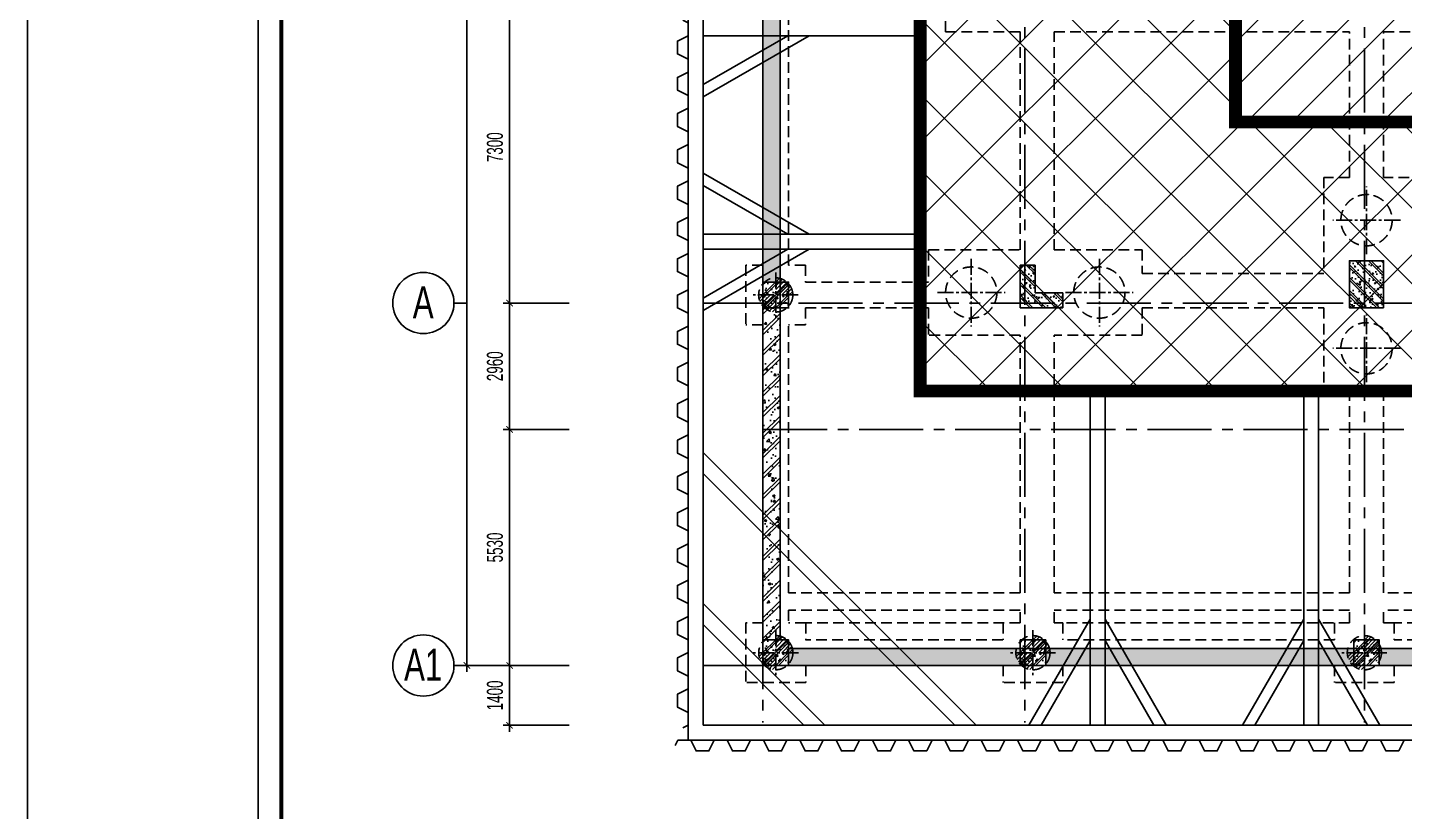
# Model space of a CAD drawing. Extents: x 71 to 3057337, y -14 to 345257.
# Drawn here: x 2905957 to 2938192, y 164077 to 182440 of the extents above; entities that cross this region are included whole.
import ezdxf

# ---------------------------------------------------------------- set-up
doc = ezdxf.new("R2010")
doc.units = 0
doc.header["$LTSCALE"] = 1000
doc.header["$MEASUREMENT"] = 0
doc.header["$PDMODE"] = 3
doc.linetypes.add('CENTER2', pattern=[1.125, 0.75, -0.125, 0.125, -0.125])
doc.linetypes.add('HIDDEN', pattern=[0.375, 0.25, -0.125])
doc.layers.get('0').update_dxf_attribs({"linetype": 'CONTINUOUS'})
doc.layers.get('Defpoints').update_dxf_attribs({"linetype": 'CONTINUOUS'})
for name, color, linetype in [('03BORDER', 3, 'CONTINUOUS'), ('12CHI', 1, 'CONTINUOUS'), ('CDC-KHUNGTEN', 7, 'CONTINUOUS'), ('CDC.01.AXIS', 160, 'CENTER2'), ('CDC.02.DIM', 1, 'CONTINUOUS'), ('CDC.04.HIDDEN', 8, 'HIDDEN'), ('CDC.05.STEEL', 4, 'CONTINUOUS'), ('CDC.06.TEXT', 2, 'CONTINUOUS'), ('CDC.09.COLUMN', 4, 'CONTINUOUS'), ('CDC.10.HATCH', 9, 'CONTINUOUS'), ('CDC.14.STEELNUM', 2, 'CONTINUOUS'), ('CDC.16.BIGTEXT', 6, 'CONTINUOUS')]:
    doc.layers.add(name, color=color, linetype=linetype)
doc.styles.add('ARIAL', font='arial.ttf', dxfattribs={"width": 0.6})
doc.dimstyles.new('D150', dxfattribs={"dimscale": 150, "dimtxt": 2.5, "dimasz": 1, "dimexe": 1, "dimexo": 0, "dimgap": 1, "dimtad": 1, "dimdec": 0, "dimdsep": 46, "dimtxsty": 'ARIAL', "dimblk": 'ARCHTICK', "dimcen": 1, "dimdle": 1, "dimclrd": 1, "dimclre": 1, "dimclrt": 2, "dimadec": 0, "dimazin": 0, "dimtfac": 0.00072, "dimtdec": 0, "dimtix": 1, "dimtmove": 2, "dimatfit": 3, "dimldrblk": 'ARCHTICK', "dimfxl": 1, "dimtolj": 1, "dimlwd": -1, "dimlwe": -1, "dimarcsym": 0})

# ---------------------------------------------------------------- blocks, each defined once
blk = doc.blocks.new('_ARCHTICK')
at = {"color": 0, "linetype": 'ByBlock', "const_width": 0.15}
blk.add_lwpolyline([(-0.5, -0.5), (0.5, 0.5)], dxfattribs=at)
blk = doc.blocks.new('*D51')
at = {"layer": 'CDC.02.DIM', "color": 1, "transparency": 16777216}
for p, q in [((2917242, 183436), (2917242, 175836)), ((2918635, 183286), (2917092, 183286)), ((2918635, 175986), (2917092, 175986))]:
    blk.add_line(p, q, dxfattribs=at)
at = {"layer": 'Defpoints', "color": 0, "transparency": 16777216}
for p in [(2918635, 183286), (2917242, 175986), (2918635, 175986)]:
    blk.add_point(p, dxfattribs=at)
at = {"layer": 'CDC.02.DIM', "color": 1, "transparency": 16777216, "xscale": 150, "yscale": 150, "zscale": 150}
for p, rotation in [((2917242, 183286), 90), ((2917242, 175986), 270)]:
    blk.add_blockref('_ARCHTICK', p, dxfattribs=dict(at, rotation=rotation))
at = {"layer": 'CDC.02.DIM', "color": 2, "transparency": 16777216, "insert": (2916900, 179636), "char_height": 375, "attachment_point": 5, "rotation": 90, "style": 'ARIAL'}
blk.add_mtext('\\A1;7300', dxfattribs=at)
blk = doc.blocks.new('*D52')
at = {"layer": 'CDC.02.DIM', "color": 1, "transparency": 16777216}
for p, q in [((2918635, 222787), (2916092, 222787)), ((2916242, 167346), (2916242, 222937)), ((2918635, 167496), (2916092, 167496))]:
    blk.add_line(p, q, dxfattribs=at)
at = {"layer": 'Defpoints', "color": 0, "transparency": 16777216}
for p in [(2916242, 222787), (2918635, 222787), (2918635, 167496)]:
    blk.add_point(p, dxfattribs=at)
at = {"layer": 'CDC.02.DIM', "color": 1, "transparency": 16777216, "xscale": 150, "yscale": 150, "zscale": 150}
for p, rotation in [((2916242, 222787), 90), ((2916242, 167496), 270)]:
    blk.add_blockref('_ARCHTICK', p, dxfattribs=dict(at, rotation=rotation))
at = {"layer": 'CDC.02.DIM', "color": 2, "transparency": 16777216, "insert": (2915900, 195141), "char_height": 375, "attachment_point": 5, "rotation": 90, "style": 'ARIAL'}
blk.add_mtext('\\A1;55290', dxfattribs=at)
blk = doc.blocks.new('*D86')
at = {"layer": 'CDC.02.DIM', "color": 1, "transparency": 16777216}
for p, q in [((2917242, 176136), (2917242, 172876)), ((2918635, 175986), (2917092, 175986)), ((2918635, 173026), (2917092, 173026))]:
    blk.add_line(p, q, dxfattribs=at)
at = {"layer": 'Defpoints', "color": 0, "transparency": 16777216}
for p in [(2918635, 175986), (2917242, 173026), (2918635, 173026)]:
    blk.add_point(p, dxfattribs=at)
at = {"layer": 'CDC.02.DIM', "color": 1, "transparency": 16777216, "xscale": 150, "yscale": 150, "zscale": 150}
for p, rotation in [((2917242, 175986), 90), ((2917242, 173026), 270)]:
    blk.add_blockref('_ARCHTICK', p, dxfattribs=dict(at, rotation=rotation))
at = {"layer": 'CDC.02.DIM', "color": 2, "transparency": 16777216, "insert": (2916900, 174506), "char_height": 375, "attachment_point": 5, "rotation": 90, "style": 'ARIAL'}
blk.add_mtext('\\A1;2960', dxfattribs=at)
blk = doc.blocks.new('*D87')
at = {"layer": 'CDC.02.DIM', "color": 1, "transparency": 16777216}
for p, q in [((2917242, 173176), (2917242, 167346)), ((2918635, 173026), (2917092, 173026)), ((2918635, 167496), (2917092, 167496))]:
    blk.add_line(p, q, dxfattribs=at)
at = {"layer": 'Defpoints', "color": 0, "transparency": 16777216}
for p in [(2918635, 173026), (2917242, 167496), (2918635, 167496)]:
    blk.add_point(p, dxfattribs=at)
at = {"layer": 'CDC.02.DIM', "color": 1, "transparency": 16777216, "xscale": 150, "yscale": 150, "zscale": 150}
for p, rotation in [((2917242, 173026), 90), ((2917242, 167496), 270)]:
    blk.add_blockref('_ARCHTICK', p, dxfattribs=dict(at, rotation=rotation))
at = {"layer": 'CDC.02.DIM', "color": 2, "transparency": 16777216, "insert": (2916900, 170261), "char_height": 375, "attachment_point": 5, "rotation": 90, "style": 'ARIAL'}
blk.add_mtext('\\A1;5530', dxfattribs=at)
blk = doc.blocks.new('7.95M')
at = {"layer": 'CDC.10.HATCH'}
h = blk.add_hatch(dxfattribs=at)
h.set_pattern_fill('CHAU-01', color=256, scale=80, style=0, pattern_type=2)
h.set_pattern_definition([(50, (-322187.27, -95344.57), (573.80815, -50.20171), [60, -660]), (355, (-322187.3, -95344.6), (-111.00107, 601.7537), [48, -528]), (100.4514, (-322139.46, -95348.76), (462.8075, 551.55163), [50.99215, -560.91369]), (46.1842, (-322187.3, -95184.6), (853.79284, -132.4152), [90, -990]), (96.6356, (-322116.1, -95195.6), (747.73016, 779.2943), [76.48823, -841.3704]), (351.1842, (-322187.3, -95184.6), (747.72956, 779.2949), [72, -792]), (21, (-322107.27, -95224.57), (477.52564, -322.09511), [60, -660]), (326, (-322107.3, -95224.6), (194.65227, 580.12004), [48, -528]), (71.4514, (-322067.5, -95251.4), (672.1781, 258.0244), [50.99215, -560.91369]), (37.5, (-322187.27, -95344.57), (9.727884, 266.315083), [0, -521.6, 0, -536, 0, -530]), (7.5, (-322187.27, -95344.57), (210.45563, 315.52937), [0, -305.6, 0, -509.6, 0, -202]), (327.5, (-322365.67, -95344.57), (427.05795, -18.043897), [0, -200, 0, -624, 0, -828]), (317.5, (-322445.67, -95344.57), (466.548935, 80.083986), [0, -260, 0, -414.4, 0, -588]), (45, (-322187.27, -95344.57), (-240.416306, 240.416306), []), (45, (-322187.27, -95246.57), (-240.416306, 240.416306), [])])
h.paths.add_polyline_path([(1412762, -68421), (1412362, -68421), (1412362, -72738), (1412762, -72738)])
h.paths.add_polyline_path([(1412762, -73338), (1412362, -73338), (1412362, -79897), (1412762, -79897)])
h.paths.add_polyline_path([(1412762, -80497), (1412362, -80497), (1412362, -87148), (1412762, -87148)])
h.paths.add_polyline_path([(1412762, -87748), (1412362, -87748), (1412362, -95748), (1412762, -95748)])
h.paths.add_polyline_path([(1412762, -96348), (1412362, -96348), (1412362, -103213), (1412762, -103213)])
h.paths.add_polyline_path([(1412762, -103813), (1412362, -103813), (1412362, -110158), (1412762, -110158)])
h = blk.add_hatch(dxfattribs=at)
h.set_pattern_fill('CHAU-01', color=256, scale=50, style=0, pattern_type=2)
h.set_pattern_definition([(310, (-322187.27, -183495.4), (358.63009, 31.376067), [37.5, -412.5]), (5, (-322187.27, -183495.4), (-69.37567, -376.09607), [30, -330]), (259.5486, (-322157.4, -183492.77), (289.25469, -344.71977), [31.870095, -350.571056]), (313.8158, (-322187.27, -183595.4), (533.62052, 82.75951), [56.25, -618.75]), (263.3644, (-322142.8, -183588.5), (467.33135, -487.05894), [47.80514, -525.8565]), (8.8158, (-322187.3, -183595.4), (467.33097, -487.0593), [45, -495]), (339, (-322137.27, -183570.4), (298.453526, 201.309445), [37.5, -412.5]), (34, (-322137.27, -183570.4), (121.657666, -362.57502), [30, -330]), (288.5486, (-322112.4, -183553.6), (420.111314, -161.26525), [31.870095, -350.571056]), (322.5, (-322187.27, -183495.39), (6.079928, -166.446927), [0, -326, 0, -335, 0, -331.25]), (352.5, (-322187.27, -183495.39), (131.534769, -197.205856), [0, -191, 0, -318.5, 0, -126.25]), (32.5, (-322298.77, -183495.39), (266.911218, 11.277436), [0, -125, 0, -390, 0, -517.5]), (42.5, (-322348.77, -183495.39), (291.593085, -50.05249), [0, -162.5, 0, -259, 0, -367.5]), (315, (-322187.27, -183495.39), (-150.26019, -150.26019), []), (315, (-322187.27, -183556.64), (-150.26019, -150.26019), [])])
h.paths.add_polyline_path([(1418492, -110648), (1418382, -110648), (1418382, -109757), (1418492, -109757)])
h.paths.add_polyline_path([(1419382, -110648), (1418492, -110648), (1418492, -109757), (1418732, -109757), (1418732, -110407), (1419382, -110407)])
h.paths.add_polyline_path([(1419382, -110757), (1418492, -110757), (1418492, -110648), (1419382, -110648)])
h.paths.add_polyline_path([(1418492, -110757), (1418382, -110757), (1418382, -110648), (1418492, -110648)])
h = blk.add_hatch(dxfattribs=at)
h.set_pattern_fill('CHAU-01', color=256, scale=50, style=0, pattern_type=2)
h.set_pattern_definition([(310, (-322487.27, -183495.4), (358.63009, 31.376067), [37.5, -412.5]), (5, (-322487.27, -183495.4), (-69.37567, -376.09607), [30, -330]), (259.5486, (-322457.4, -183492.77), (289.25469, -344.71977), [31.870095, -350.571056]), (313.8158, (-322487.27, -183595.4), (533.62052, 82.75951), [56.25, -618.75]), (263.3644, (-322442.8, -183588.5), (467.33135, -487.05894), [47.80514, -525.8565]), (8.8158, (-322487.3, -183595.4), (467.33097, -487.0593), [45, -495]), (339, (-322437.27, -183570.4), (298.453526, 201.309445), [37.5, -412.5]), (34, (-322437.27, -183570.4), (121.657666, -362.57502), [30, -330]), (288.5486, (-322412.4, -183553.6), (420.111314, -161.26525), [31.870095, -350.571056]), (322.5, (-322487.27, -183495.39), (6.079928, -166.446927), [0, -326, 0, -335, 0, -331.25]), (352.5, (-322487.27, -183495.39), (131.534769, -197.205856), [0, -191, 0, -318.5, 0, -126.25]), (32.5, (-322598.77, -183495.39), (266.911218, 11.277436), [0, -125, 0, -390, 0, -517.5]), (42.5, (-322648.77, -183495.39), (291.593085, -50.05249), [0, -162.5, 0, -259, 0, -367.5]), (315, (-322487.27, -183495.39), (-150.26019, -150.26019), []), (315, (-322487.27, -183556.64), (-150.26019, -150.26019), [])])
h.paths.add_polyline_path([(1426442, -110757), (1426092, -110757), (1426092, -110648), (1426442, -110648)])
h.paths.add_polyline_path([(1426442, -110648), (1426092, -110648), (1426092, -109657), (1426442, -109657)])
h.paths.add_polyline_path([(1426892, -110648), (1426442, -110648), (1426442, -109657), (1426892, -109657)])
h.paths.add_polyline_path([(1426892, -110757), (1426442, -110757), (1426442, -110648), (1426892, -110648)])
h = blk.add_hatch(dxfattribs=at)
h.set_pattern_fill('ANSI31', color=256, scale=500, style=0)
h.set_pattern_definition([(45, (-364002.765, -29073.394), (-44.1941738, 44.1941738), [])])
h.paths.add_polyline_path([(1412661, -110058), (1412661, -110458), (1413061, -110458, 0.414214)])
h.paths.add_polyline_path([(1412661, -110458), (1412261, -110458, 0.414214), (1412661, -110858)])
h = blk.add_hatch(dxfattribs=at)
h.set_pattern_fill('CHAU-01', color=256, scale=50, angle=270, style=0, pattern_type=2)
h.set_pattern_definition([(220, (3161717.54, -417479.05), (31.376067, -358.63009), [37.5, -412.5]), (275, (3161717.54, -417479.05), (-376.09607, 69.37567), [30, -330]), (169.5486, (3161720.15, -417508.93), (-344.71977, -289.25469), [31.870095, -350.571056]), (223.8158, (3161617.54, -417479.05), (82.75951, -533.62052), [56.25, -618.75]), (173.3644, (3161624.44, -417523.5), (-487.05894, -467.33135), [47.80514, -525.8565]), (278.8158, (3161617.54, -417479.05), (-487.0593, -467.33097), [45, -495]), (249, (3161642.54, -417529.05), (201.309445, -298.453526), [37.5, -412.5]), (304, (3161642.54, -417529.05), (-362.57502, -121.657666), [30, -330]), (198.5486, (3161659.3, -417553.9), (-161.26525, -420.111314), [31.870095, -350.571056]), (232.5, (3161717.54, -417479.05), (-166.446927, -6.079928), [0, -326, 0, -335, 0, -331.25]), (262.5, (3161717.54, -417479.05), (-197.205856, -131.534769), [0, -191, 0, -318.5, 0, -126.25]), (302.5, (3161717.54, -417367.55), (11.277436, -266.911218), [0, -125, 0, -390, 0, -517.5]), (312.5, (3161717.54, -417317.55), (-50.05249, -291.593085), [0, -162.5, 0, -259, 0, -367.5]), (225, (3161717.54, -417479.05), (-150.26019, 150.26019), []), (225, (3161656.29, -417479.05), (-150.26019, 150.26019), [])])
h.paths.add_polyline_path([(1412361, -110758), (1412961, -110758), (1412961, -110158), (1412361, -110158)])
h = blk.add_hatch(dxfattribs=at)
h.set_pattern_fill('CHAU-01', color=256, scale=80, style=0, pattern_type=2)
h.set_pattern_definition([(50, (-322187.27, 0), (573.80815, -50.20171), [60, -660]), (355, (-322187.3, 0), (-111.00107, 601.7537), [48, -528]), (100.4514, (-322139.46, -4.2), (462.8075, 551.55163), [50.99215, -560.91369]), (46.1842, (-322187.3, 160), (853.79284, -132.4152), [90, -990]), (96.6356, (-322116.1, 149), (747.73016, 779.2943), [76.48823, -841.3704]), (351.1842, (-322187.3, 160), (747.72956, 779.2949), [72, -792]), (21, (-322107.27, 120), (477.52564, -322.09511), [60, -660]), (326, (-322107.3, 120), (194.65227, 580.12004), [48, -528]), (71.4514, (-322067.5, 93.16), (672.1781, 258.0244), [50.99215, -560.91369]), (37.5, (-322187.27, 0), (9.727884, 266.315083), [0, -521.6, 0, -536, 0, -530]), (7.5, (-322187.27, 0), (210.45563, 315.52937), [0, -305.6, 0, -509.6, 0, -202]), (327.5, (-322365.67, 0), (427.05795, -18.043897), [0, -200, 0, -624, 0, -828]), (317.5, (-322445.67, 0), (466.548935, 80.083986), [0, -260, 0, -414.4, 0, -588]), (45, (-322187.27, 0), (-240.416306, 240.416306), []), (45, (-322187.27, 98), (-240.416306, 240.416306), [])])
h.paths.add_polyline_path([(1412762, -110758), (1412362, -110758), (1412362, -116098), (1412762, -116098)])
h.paths.add_polyline_path([(1412762, -116098), (1412362, -116098), (1412362, -118537), (1412762, -118537)])
h = blk.add_hatch(dxfattribs=at)
h.set_pattern_fill('ANSI31', color=256, scale=500, style=0)
h.set_pattern_definition([(45, (-364001.175, -37452.72), (-44.1941738, 44.1941738), [])])
h.paths.add_polyline_path([(1412663, -118437), (1412663, -118837), (1413063, -118837, 0.414214)])
h.paths.add_polyline_path([(1412663, -118837), (1412263, -118837, 0.414214), (1412663, -119237)])
h = blk.add_hatch(dxfattribs=at)
h.set_pattern_fill('CHAU-01', color=256, scale=50, angle=270, style=0, pattern_type=2)
h.set_pattern_definition([(220, (3161718.47, -425858.37), (31.376067, -358.63009), [37.5, -412.5]), (275, (3161718.47, -425858.37), (-376.09607, 69.37567), [30, -330]), (169.5486, (3161721.08, -425888.26), (-344.71977, -289.25469), [31.870095, -350.571056]), (223.8158, (3161618.47, -425858.37), (82.75951, -533.62052), [56.25, -618.75]), (173.3644, (3161625.36, -425902.84), (-487.05894, -467.33135), [47.80514, -525.8565]), (278.8158, (3161618.47, -425858.37), (-487.0593, -467.33097), [45, -495]), (249, (3161643.47, -425908.37), (201.309445, -298.453526), [37.5, -412.5]), (304, (3161643.47, -425908.37), (-362.57502, -121.657666), [30, -330]), (198.5486, (3161660.24, -425933.24), (-161.26525, -420.111314), [31.870095, -350.571056]), (232.5, (3161718.47, -425858.37), (-166.446927, -6.079928), [0, -326, 0, -335, 0, -331.25]), (262.5, (3161718.47, -425858.37), (-197.205856, -131.534769), [0, -191, 0, -318.5, 0, -126.25]), (302.5, (3161718.47, -425746.87), (11.277436, -266.911218), [0, -125, 0, -390, 0, -517.5]), (312.5, (3161718.47, -425696.87), (-50.05249, -291.593085), [0, -162.5, 0, -259, 0, -367.5]), (225, (3161718.47, -425858.37), (-150.26019, 150.26019), []), (225, (3161657.22, -425858.37), (-150.26019, 150.26019), [])])
h.paths.add_polyline_path([(1412362, -119137), (1412962, -119137), (1412962, -118537), (1412362, -118537)])
h = blk.add_hatch(dxfattribs=at)
h.set_pattern_fill('ANSI31', color=256, scale=500, style=0)
h.set_pattern_definition([(45, (-357981.15, -37453.253), (-44.1941738, 44.1941738), [])])
h.paths.add_polyline_path([(1418683, -118438), (1418683, -118838), (1419083, -118838, 0.414214)])
h.paths.add_polyline_path([(1418683, -118838), (1418283, -118838, 0.414214), (1418683, -119238)])
h = blk.add_hatch(dxfattribs=at)
h.set_pattern_fill('CHAU-01', color=256, scale=50, angle=270, style=0, pattern_type=2)
h.set_pattern_definition([(220, (3167738.82, -425858.4), (31.376067, -358.63009), [37.5, -412.5]), (275, (3167738.82, -425858.4), (-376.09607, 69.37567), [30, -330]), (169.5486, (3167741.44, -425888.28), (-344.71977, -289.25469), [31.870095, -350.571056]), (223.8158, (3167638.8, -425858.4), (82.75951, -533.62052), [56.25, -618.75]), (173.3644, (3167645.7, -425902.86), (-487.05894, -467.33135), [47.80514, -525.8565]), (278.8158, (3167638.8, -425858.4), (-487.0593, -467.33097), [45, -495]), (249, (3167663.82, -425908.4), (201.309445, -298.453526), [37.5, -412.5]), (304, (3167663.82, -425908.4), (-362.57502, -121.657666), [30, -330]), (198.5486, (3167680.6, -425933.27), (-161.26525, -420.111314), [31.870095, -350.571056]), (232.5, (3167738.82, -425858.4), (-166.446927, -6.079928), [0, -326, 0, -335, 0, -331.25]), (262.5, (3167738.82, -425858.4), (-197.205856, -131.534769), [0, -191, 0, -318.5, 0, -126.25]), (302.5, (3167738.82, -425746.9), (11.277436, -266.911218), [0, -125, 0, -390, 0, -517.5]), (312.5, (3167738.82, -425696.9), (-50.05249, -291.593085), [0, -162.5, 0, -259, 0, -367.5]), (225, (3167738.82, -425858.4), (-150.26019, 150.26019), []), (225, (3167677.57, -425858.4), (-150.26019, 150.26019), [])])
h.paths.add_polyline_path([(1418382, -119137), (1418982, -119137), (1418982, -118537), (1418382, -118537)])
h = blk.add_hatch(dxfattribs=at)
h.set_pattern_fill('ANSI31', color=256, scale=500, style=0)
h.set_pattern_definition([(45, (-350214.184, -37453.253), (-44.1941738, 44.1941738), [])])
h.paths.add_polyline_path([(1426449, -118438), (1426449, -118838), (1426849, -118838, 0.414214)])
h.paths.add_polyline_path([(1426449, -118838), (1426049, -118838, 0.414214), (1426449, -119238)])
h = blk.add_hatch(dxfattribs=at)
h.set_pattern_fill('CHAU-01', color=256, scale=50, angle=270, style=0, pattern_type=2)
h.set_pattern_definition([(220, (3175548.77, -425858.46), (31.376067, -358.63009), [37.5, -412.5]), (275, (3175548.77, -425858.46), (-376.09607, 69.37567), [30, -330]), (169.5486, (3175551.38, -425888.35), (-344.71977, -289.25469), [31.870095, -350.571056]), (223.8158, (3175448.77, -425858.46), (82.75951, -533.62052), [56.25, -618.75]), (173.3644, (3175455.66, -425902.93), (-487.05894, -467.33135), [47.80514, -525.8565]), (278.8158, (3175448.77, -425858.46), (-487.0593, -467.33097), [45, -495]), (249, (3175473.77, -425908.46), (201.309445, -298.453526), [37.5, -412.5]), (304, (3175473.77, -425908.46), (-362.57502, -121.657666), [30, -330]), (198.5486, (3175490.54, -425933.33), (-161.26525, -420.111314), [31.870095, -350.571056]), (232.5, (3175548.77, -425858.46), (-166.446927, -6.079928), [0, -326, 0, -335, 0, -331.25]), (262.5, (3175548.77, -425858.46), (-197.205856, -131.534769), [0, -191, 0, -318.5, 0, -126.25]), (302.5, (3175548.77, -425746.96), (11.277436, -266.911218), [0, -125, 0, -390, 0, -517.5]), (312.5, (3175548.77, -425696.96), (-50.05249, -291.593085), [0, -162.5, 0, -259, 0, -367.5]), (225, (3175548.77, -425858.46), (-150.26019, 150.26019), []), (225, (3175487.52, -425858.46), (-150.26019, 150.26019), [])])
h.paths.add_polyline_path([(1426192, -119137), (1426792, -119137), (1426792, -118537), (1426192, -118537)])
h = blk.add_hatch(dxfattribs=at)
h.set_pattern_fill('CHAU-01', color=256, scale=80, style=0, pattern_type=2)
h.set_pattern_definition([(50, (-322187.27, -2490), (573.80815, -50.20171), [60, -660]), (355, (-322187.3, -2490), (-111.00107, 601.7537), [48, -528]), (100.4514, (-322139.46, -2494.2), (462.8075, 551.55163), [50.99215, -560.91369]), (46.1842, (-322187.3, -2330), (853.79284, -132.4152), [90, -990]), (96.6356, (-322116.1, -2341), (747.73016, 779.2943), [76.48823, -841.3704]), (351.1842, (-322187.3, -2330), (747.72956, 779.2949), [72, -792]), (21, (-322107.27, -2370), (477.52564, -322.09511), [60, -660]), (326, (-322107.3, -2370), (194.65227, 580.12004), [48, -528]), (71.4514, (-322067.5, -2396.84), (672.1781, 258.0244), [50.99215, -560.91369]), (37.5, (-322187.27, -2490), (9.727884, 266.315083), [0, -521.6, 0, -536, 0, -530]), (7.5, (-322187.27, -2490), (210.45563, 315.52937), [0, -305.6, 0, -509.6, 0, -202]), (327.5, (-322365.67, -2490), (427.05795, -18.043897), [0, -200, 0, -624, 0, -828]), (317.5, (-322445.67, -2490), (466.548935, 80.083986), [0, -260, 0, -414.4, 0, -588]), (45, (-322187.27, -2490), (-240.416306, 240.416306), []), (45, (-322187.27, -2392), (-240.416306, 240.416306), [])])
h.paths.add_polyline_path([(1418382, -118737), (1412962, -118737), (1412962, -119137), (1418382, -119137)])
h.paths.add_polyline_path([(1426192, -118737), (1418982, -118737), (1418982, -119137), (1426192, -119137)])
h.paths.add_polyline_path([(1434092, -118737), (1426792, -118737), (1426792, -119137), (1434092, -119137)])
h.paths.add_polyline_path([(1442042, -118737), (1434692, -118737), (1434692, -119137), (1442042, -119137)])
h.paths.add_polyline_path([(1449802, -118737), (1442642, -118737), (1442642, -119137), (1449802, -119137)])
h.paths.add_polyline_path([(1457942, -118737), (1450402, -118737), (1450402, -119137), (1457942, -119137)])
h.paths.add_polyline_path([(1468218, -118737), (1458542, -118737), (1458542, -119137), (1468218, -119137)])
h.paths.add_polyline_path([(1476583, -118737), (1469267, -118737), (1469267, -119137), (1476583, -119137)])
h.paths.add_polyline_path([(1484343, -118737), (1477183, -118737), (1477183, -119137), (1484343, -119137)])
h.paths.add_polyline_path([(1492293, -118738), (1484943, -118737), (1484943, -119137), (1492293, -119138)])
h.paths.add_polyline_path([(1500193, -118738), (1492893, -118738), (1492893, -119138), (1500193, -119138)])
h.paths.add_polyline_path([(1508003, -118738), (1500793, -118738), (1500793, -119138), (1508003, -119138)])
h.paths.add_polyline_path([(1515694, -118738), (1508603, -118738), (1508603, -119138), (1515694, -119138)])
at = {"layer": 'CDC.01.AXIS', "ltscale": 2}
for p, q in [((1412362, -61938), (1412362, -120474)), ((1418492, -61938), (1418492, -120474)), ((1426442, -61938), (1426442, -120474)), ((1410944, -110648), (1517957, -110648)), ((1412362, -113608), (1517957, -113608)), ((1410944, -119138), (1517957, -119138))]:
    blk.add_line(p, q, dxfattribs=at)
at = {"layer": 'CDC.01.AXIS', "ltscale": 0.5}
for p, q in [((1426492, -109499), (1426492, -107915)), ((1427284, -108707), (1425700, -108707)), ((1417238, -109610), (1417238, -111194)), ((1420238, -109610), (1420238, -111194)), ((1412661, -109930), (1412661, -110986)), ((1413189, -110458), (1412133, -110458)), ((1416446, -110402), (1418030, -110402)), ((1419446, -110402), (1421030, -110402)), ((1426492, -112499), (1426492, -110915)), ((1427284, -111707), (1425700, -111707)), ((1412663, -118309), (1412663, -119365)), ((1418683, -118310), (1418683, -119366)), ((1426442, -118310), (1426442, -119366)), ((1413191, -118837), (1412135, -118837)), ((1419211, -118838), (1418155, -118838)), ((1426970, -118838), (1425914, -118838))]:
    blk.add_line(p, q, dxfattribs=at)
at = {"layer": 'CDC.04.HIDDEN'}
for p, q in [((1416633, -104298), (1416633, -103598)), ((1412962, -109758), (1412962, -103998)), ((1416633, -104298), (1418382, -104298)), ((1418382, -109402), (1418382, -104298)), ((1419182, -109402), (1419182, -104298)), ((1419182, -104298), (1426092, -104298)), ((1426092, -107707), (1426092, -104298)), ((1426892, -107707), (1426892, -104298)), ((1426892, -104298), (1429242, -104298)), ((1425492, -107707), (1425492, -109957)), ((1426092, -107707), (1425492, -107707)), ((1427492, -107707), (1426892, -107707)), ((1416238, -109402), (1418382, -109402)), ((1416238, -109402), (1416238, -110157)), ((1419182, -109402), (1421238, -109402)), ((1421238, -109402), (1421238, -109957)), ((1412362, -109758), (1411961, -109758)), ((1411961, -109758), (1411961, -111158)), ((1413361, -109758), (1412962, -109758)), ((1413361, -109758), (1413361, -110157)), ((1413361, -110157), (1416238, -110157)), ((1421238, -109957), (1425492, -109957)), ((1413361, -110757), (1413361, -111158)), ((1413361, -110757), (1416238, -110757)), ((1416238, -110757), (1416238, -111402)), ((1421238, -110757), (1425492, -110757)), ((1421238, -110757), (1421238, -111402)), ((1425492, -110757), (1425492, -112707)), ((1412362, -111158), (1411961, -111158)), ((1413361, -111158), (1412962, -111158)), ((1412962, -117438), (1412962, -111158)), ((1418382, -111402), (1416238, -111402)), ((1418382, -117438), (1418382, -111402)), ((1419182, -117438), (1419182, -111402)), ((1421238, -111402), (1419182, -111402)), ((1426092, -112707), (1425492, -112707)), ((1426092, -117438), (1426092, -112707)), ((1426892, -117438), (1426892, -112707)), ((1427492, -112707), (1426892, -112707)), ((1418382, -117438), (1412962, -117438)), ((1426092, -117438), (1419182, -117438)), ((1433992, -117438), (1426892, -117438)), ((1418382, -117838), (1412962, -117838)), ((1412962, -117838), (1412962, -118137)), ((1418382, -118138), (1418382, -117838)), ((1419182, -118138), (1419182, -117838)), ((1426092, -117838), (1419182, -117838)), ((1426092, -118138), (1426092, -117838)), ((1426892, -118138), (1426892, -117838)), ((1433992, -117838), (1426892, -117838)), ((1412364, -118137), (1411963, -118137)), ((1411963, -118137), (1411963, -119537)), ((1413363, -118137), (1412962, -118137)), ((1418382, -118138), (1413361, -118138)), ((1413363, -118137), (1413363, -118537)), ((1418382, -118138), (1417983, -118138)), ((1417983, -118138), (1417983, -118537)), ((1419383, -118138), (1419182, -118138)), ((1426092, -118138), (1419182, -118138)), ((1419383, -118138), (1419383, -118537)), ((1426092, -118138), (1425742, -118138)), ((1425742, -118138), (1425742, -118537)), ((1427142, -118138), (1426892, -118138)), ((1433692, -118138), (1426892, -118138)), ((1427142, -118138), (1427142, -118537)), ((1417981, -118537), (1413361, -118537)), ((1425742, -118537), (1419381, -118537)), ((1433692, -118537), (1427141, -118537)), ((1413363, -119137), (1413363, -119537)), ((1417983, -119137), (1417983, -119538)), ((1419383, -119137), (1419383, -119538)), ((1425742, -119137), (1425742, -119538)), ((1427142, -119137), (1427142, -119538)), ((1413363, -119537), (1411963, -119537)), ((1419383, -119538), (1417983, -119538)), ((1427142, -119538), (1425742, -119538))]:
    blk.add_line(p, q, dxfattribs=at)
for centre, radius in [((1426492, -108707), 600), ((1417238, -110402), 600), ((1420238, -110402), 600), ((1412661, -110458), 400), ((1426492, -111707), 600), ((1412663, -118837), 400), ((1418683, -118838), 400), ((1426442, -118838), 400)]:
    blk.add_circle(centre, radius, dxfattribs=at)
at = {"layer": 'CDC.09.COLUMN'}
for p, q in [((1412362, -119137), (1412362, -67821)), ((1412762, -118537), (1412762, -67979)), ((1515694, -118738), (1412962, -118737)), ((1516294, -119138), (1412362, -119137))]:
    blk.add_line(p, q, dxfattribs=at)
at = {"layer": 'CDC.09.COLUMN', "ltscale": 2000}
for p, q in [((1418732, -109757), (1418382, -109757)), ((1418382, -109757), (1418382, -110757)), ((1418732, -110407), (1418732, -109757)), ((1418732, -110407), (1419382, -110407)), ((1419382, -110407), (1419382, -110757)), ((1418382, -110757), (1419382, -110757))]:
    blk.add_line(p, q, dxfattribs=at)
for points in [[(1426892, -110757), (1426892, -109657), (1426092, -109657), (1426092, -110757)], [(1412361, -110158), (1412361, -110758), (1412961, -110758), (1412961, -110158)], [(1412362, -118537), (1412362, -119137), (1412962, -119137), (1412962, -118537)], [(1418382, -118537), (1418382, -119137), (1418982, -119137), (1418982, -118537)], [(1426192, -118537), (1426192, -119137), (1426792, -119137), (1426792, -118537)]]:
    blk.add_lwpolyline(points, close=True, dxfattribs=at)
blk = doc.blocks.new('*D259')
at = {"layer": 'CDC.02.DIM', "color": 1, "transparency": 16777216}
for p, q in [((2917242, 167646), (2917242, 165946)), ((2918635, 167496), (2917092, 167496)), ((2918635, 166096), (2917092, 166096))]:
    blk.add_line(p, q, dxfattribs=at)
at = {"layer": 'Defpoints', "color": 0, "transparency": 16777216}
for p in [(2918635, 167496), (2917242, 166096), (2918635, 166096)]:
    blk.add_point(p, dxfattribs=at)
at = {"layer": 'CDC.02.DIM', "color": 1, "transparency": 16777216, "xscale": 150, "yscale": 150, "zscale": 150}
for p, rotation in [((2917242, 167496), 90), ((2917242, 166096), 270)]:
    blk.add_blockref('_ARCHTICK', p, dxfattribs=dict(at, rotation=rotation))
at = {"layer": 'CDC.02.DIM', "color": 2, "transparency": 16777216, "insert": (2916900, 166796), "char_height": 375, "attachment_point": 5, "rotation": 90, "style": 'ARIAL'}
blk.add_mtext('\\A1;1400', dxfattribs=at)
blk = doc.blocks.new('KHUNG TEN')
at = {"layer": 'CDC-KHUNGTEN', "color": 8}
blk.add_lwpolyline([(75096, 1100), (83000, 1100), (83000, 58300), (3000, 58300), (3000, 1100), (75096, 1100)], dxfattribs=at)
at = {"layer": 'CDC-KHUNGTEN', "color": 255, "lineweight": 60}
blk.add_lwpolyline([(74900, 1400), (74900, 58000), (3300, 58000), (3300, 1400), (74900, 1400)], close=True, dxfattribs=at)
at = {"layer": 'Defpoints', "color": 1, "ltscale": 0.2}
blk.add_lwpolyline([(0, 0), (0, 59400), (84100, 59400), (84100, 0), (0, 0)], close=True, dxfattribs=at)

msp = doc.modelspace()

# ---------------------------------------------------------------- hatches: boundary and pattern name
at = {"layer": 'CDC.10.HATCH'}
h = msp.add_hatch(dxfattribs=at)
h.set_pattern_fill('ANSI37', color=256, scale=10000, style=0)
h.paths.add_polyline_path([(3021754.1, 215846), (2926854.2, 215846), (2926854.2, 173926.5), (3021754.1, 173926.5)])
h.paths.add_polyline_path([(3014304.1, 209270.9), (3014304.1, 180225.7), (2934235.7, 180225.7), (2934235.7, 209270.9)], flags=16)
h.paths.add_polyline_path([(2958056.3, 176259.2), (2989134.8, 176259.2), (2989134.8, 179575.9), (2958056.3, 179575.9)], flags=24)
h.paths.add_polyline_path([(2958056.3, 209627.9), (2989134.8, 209627.9), (2989134.8, 212944.6), (2958056.3, 212944.6)], flags=24)
h.paths.add_polyline_path([(2950948.3, 200176.7), (2953299.4, 200176.7), (2953299.4, 203126.5), (2950948.3, 203126.5)], flags=8)
h.paths.add_polyline_path([(2927467.8, 194828.5), (2931664.8, 194828.5), (2931664.8, 195594.4), (2927467.8, 195594.4)], flags=24)
h.paths.add_polyline_path([(2927467.8, 195833.8), (2931664.8, 195833.8), (2931664.8, 196599.7), (2927467.8, 196599.7)], flags=24)
h.paths.add_polyline_path([(2958056.3, 193387.1), (2989134.8, 193387.1), (2989134.8, 196703.8), (2958056.3, 196703.8)], flags=8)
h = msp.add_hatch(dxfattribs=at)
h.set_pattern_fill('ANSI31', color=256, scale=6000, style=0)
h.set_pattern_definition([(45, (6046.44, 9496.5), (-530.33009, 530.33009), [])])
h.paths.add_polyline_path([(3014304.1, 209270.9), (2934235.7, 209270.9), (2934235.7, 180225.7), (3014304.1, 180225.7)])
h.paths.add_polyline_path([(2958056.3, 193387.1), (2989134.8, 193387.1), (2989134.8, 196703.8), (2958056.3, 196703.8)], flags=24)

# ---------------------------------------------------------------- linework, layer by layer
at = {"layer": '12CHI'}
for p, q in [((2915940, 175986.3), (2916241.9, 175986.3)), ((2915940, 167496.3), (2916241.9, 167496.3))]:
    msp.add_line(p, q, dxfattribs=at)
for centre in [(2915224.2, 175986.3), (2915224.2, 167496.3)]:
    msp.add_circle(centre, 715.9, dxfattribs=at)
at = {"layer": 'CDC.05.STEEL', "linetype": 'Continuous'}
for p, q in [((2921422.5, 224535.6), (2921422.5, 165746.3)), ((2921772.5, 224185.6), (2921772.5, 166096.3)), ((2921772.5, 172485.4), (2928161.6, 166096.3)), ((2921772.5, 171990.4), (2927666.7, 166096.3)), ((2921772.5, 168949.8), (2924626.1, 166096.3)), ((2921772.5, 168454.9), (2924131.1, 166096.3)), ((2921772.5, 166096.3), (3028504.3, 166096.3)), ((2921422.5, 165746.3), (3028854.3, 165746.3))]:
    msp.add_line(p, q, dxfattribs=at)
at = {"layer": 'CDC.05.STEEL', "color": 4}
for p, q in [((2926854.2, 182246.9), (2921772.5, 182246.9)), ((2923755.4, 182246.9), (2921772.5, 181102.8)), ((2924255.6, 182246.9), (2921772.5, 180814.2)), ((2924255.6, 177596.9), (2921772.5, 179029.7)), ((2923755.4, 177596.9), (2921772.5, 178741.1)), ((2926854.2, 177596.9), (2921772.5, 177596.9)), ((2926854.2, 177246.9), (2921772.5, 177246.9)), ((2923755.4, 177246.9), (2921772.5, 176102.8)), ((2924255.6, 177246.9), (2921772.5, 175814.2)), ((2930833.2, 173926.5), (2930833.2, 166096.3)), ((2931183.2, 173926.5), (2931183.2, 166096.3)), ((2935833.2, 173926.5), (2935833.2, 166096.3)), ((2936183.2, 173926.5), (2936183.2, 166096.3)), ((2930833.2, 168579.3), (2929400.4, 166096.3)), ((2931183.2, 168579.3), (2932616, 166096.3)), ((2935833.2, 168579.3), (2934400.4, 166096.3)), ((2936183.2, 168579.3), (2937616, 166096.3)), ((2930833.2, 168079.1), (2929689.1, 166096.3)), ((2931183.2, 168079.1), (2932327.4, 166096.3)), ((2935833.2, 168079.1), (2934689.1, 166096.3)), ((2936183.2, 168079.1), (2937327.4, 166096.3))]:
    msp.add_line(p, q, dxfattribs=at)
at = {"layer": 'CDC.05.STEEL', "color": 4, "ltscale": 1000}
for points in [[(2921297.5, 182610.6), (2921422.5, 182548.1), (2921422.5, 182548.1), (2921422.5, 182248.1), (2921422.5, 182248.1), (2921297.5, 182185.6)], [(2921297.5, 181760.6), (2921172.5, 181823.1), (2921172.5, 181823.1), (2921172.5, 182123.1), (2921172.5, 182123.1), (2921297.5, 182185.6)], [(2921297.5, 181760.6), (2921172.5, 181823.1), (2921172.5, 181823.1), (2921172.5, 182123.1), (2921172.5, 182123.1), (2921297.5, 182185.6)], [(2921297.5, 181760.6), (2921422.5, 181698.1), (2921422.5, 181698.1), (2921422.5, 181398.1), (2921422.5, 181398.1), (2921297.5, 181335.6)], [(2921297.5, 180910.6), (2921172.5, 180973.1), (2921172.5, 180973.1), (2921172.5, 181273.1), (2921172.5, 181273.1), (2921297.5, 181335.6)], [(2921297.5, 180910.6), (2921422.5, 180848.1), (2921422.5, 180848.1), (2921422.5, 180548.1), (2921422.5, 180548.1), (2921297.5, 180485.6)], [(2921297.5, 180060.6), (2921172.5, 180123.1), (2921172.5, 180123.1), (2921172.5, 180423.1), (2921172.5, 180423.1), (2921297.5, 180485.6)], [(2921297.5, 180060.6), (2921422.5, 179998.1), (2921422.5, 179998.1), (2921422.5, 179698.1), (2921422.5, 179698.1), (2921297.5, 179635.6)], [(2921297.5, 179210.6), (2921172.5, 179273.1), (2921172.5, 179273.1), (2921172.5, 179573.1), (2921172.5, 179573.1), (2921297.5, 179635.6)], [(2921297.5, 179210.6), (2921422.5, 179148.1), (2921422.5, 179148.1), (2921422.5, 178848.1), (2921422.5, 178848.1), (2921297.5, 178785.6)], [(2921297.5, 178360.6), (2921172.5, 178423.1), (2921172.5, 178423.1), (2921172.5, 178723.1), (2921172.5, 178723.1), (2921297.5, 178785.6)], [(2921297.5, 178360.6), (2921422.5, 178298.1), (2921422.5, 178298.1), (2921422.5, 177998.1), (2921422.5, 177998.1), (2921297.5, 177935.6)], [(2921297.5, 178360.6), (2921422.5, 178298.1), (2921422.5, 178298.1), (2921422.5, 177998.1), (2921422.5, 177998.1), (2921297.5, 177935.6)], [(2921422.5, 178179.3), (2921422.5, 177998.1), (2921422.5, 177998.1), (2921297.5, 177935.6)], [(2921422.5, 178179.3), (2921422.5, 177998.1), (2921422.5, 177998.1), (2921297.5, 177935.6)], [(2921297.5, 177510.6), (2921172.5, 177573.1), (2921172.5, 177573.1), (2921172.5, 177873.1), (2921172.5, 177873.1), (2921297.5, 177935.6)], [(2921297.5, 177510.6), (2921172.5, 177573.1), (2921172.5, 177573.1), (2921172.5, 177873.1), (2921172.5, 177873.1), (2921297.5, 177935.6)], [(2921297.5, 177510.6), (2921172.5, 177573.1), (2921172.5, 177573.1), (2921172.5, 177873.1), (2921172.5, 177873.1), (2921297.5, 177935.6)], [(2921297.5, 177510.6), (2921172.5, 177573.1), (2921172.5, 177573.1), (2921172.5, 177873.1), (2921172.5, 177873.1), (2921297.5, 177935.6)], [(2921297.5, 177510.6), (2921422.5, 177448.1), (2921422.5, 177448.1), (2921422.5, 177148.1), (2921422.5, 177148.1), (2921297.5, 177085.6)], [(2921297.5, 176660.6), (2921172.5, 176723.1), (2921172.5, 176723.1), (2921172.5, 177023.1), (2921172.5, 177023.1), (2921297.5, 177085.6)], [(2921297.5, 176660.6), (2921422.5, 176598.1), (2921422.5, 176598.1), (2921422.5, 176298.1), (2921422.5, 176298.1), (2921297.5, 176235.6)], [(2921297.5, 175810.6), (2921172.5, 175873.1), (2921172.5, 175873.1), (2921172.5, 176173.1), (2921172.5, 176173.1), (2921297.5, 176235.6)], [(2921297.5, 175810.6), (2921422.5, 175748.1), (2921422.5, 175748.1), (2921422.5, 175448.1), (2921422.5, 175448.1), (2921297.5, 175385.6)], [(2921297.5, 174960.6), (2921172.5, 175023.1), (2921172.5, 175023.1), (2921172.5, 175323.1), (2921172.5, 175323.1), (2921297.5, 175385.6)], [(2921297.5, 174960.6), (2921422.5, 174898.1), (2921422.5, 174898.1), (2921422.5, 174598.1), (2921422.5, 174598.1), (2921297.5, 174535.6)], [(2921297.5, 174110.6), (2921172.5, 174173.1), (2921172.5, 174173.1), (2921172.5, 174473.1), (2921172.5, 174473.1), (2921297.5, 174535.6)], [(2921297.5, 174110.6), (2921422.5, 174048.1), (2921422.5, 174048.1), (2921422.5, 173748.1), (2921422.5, 173748.1), (2921297.5, 173685.6)], [(2921297.5, 173260.6), (2921172.5, 173323.1), (2921172.5, 173323.1), (2921172.5, 173623.1), (2921172.5, 173623.1), (2921297.5, 173685.6)], [(2921297.5, 173260.6), (2921172.5, 173323.1), (2921172.5, 173323.1), (2921172.5, 173623.1), (2921172.5, 173623.1), (2921297.5, 173685.6)], [(2921297.5, 173260.6), (2921422.5, 173198.1), (2921422.5, 173198.1), (2921422.5, 172898.1), (2921422.5, 172898.1), (2921297.5, 172835.6)], [(2921297.5, 172410.6), (2921172.5, 172473.1), (2921172.5, 172473.1), (2921172.5, 172773.1), (2921172.5, 172773.1), (2921297.5, 172835.6)], [(2921297.5, 172410.6), (2921422.5, 172348.1), (2921422.5, 172348.1), (2921422.5, 172048.1), (2921422.5, 172048.1), (2921297.5, 171985.6)], [(2921297.5, 172410.6), (2921422.5, 172348.1), (2921422.5, 172348.1), (2921422.5, 172048.1), (2921422.5, 172048.1), (2921297.5, 171985.6)], [(2921422.5, 172229.3), (2921422.5, 172048.1), (2921422.5, 172048.1), (2921297.5, 171985.6)], [(2921297.5, 171560.6), (2921172.5, 171623.1), (2921172.5, 171623.1), (2921172.5, 171923.1), (2921172.5, 171923.1), (2921297.5, 171985.6)], [(2921297.5, 171560.6), (2921172.5, 171623.1), (2921172.5, 171623.1), (2921172.5, 171923.1), (2921172.5, 171923.1), (2921297.5, 171985.6)], [(2921297.5, 171560.6), (2921172.5, 171623.1), (2921172.5, 171623.1), (2921172.5, 171923.1), (2921172.5, 171923.1), (2921297.5, 171985.6)], [(2921297.5, 171560.6), (2921422.5, 171498.1), (2921422.5, 171498.1), (2921422.5, 171198.1), (2921422.5, 171198.1), (2921297.5, 171135.6)], [(2921297.5, 171560.6), (2921422.5, 171498.1), (2921422.5, 171498.1), (2921422.5, 171198.1), (2921422.5, 171198.1), (2921297.5, 171135.6)], [(2921297.5, 170710.6), (2921172.5, 170773.1), (2921172.5, 170773.1), (2921172.5, 171073.1), (2921172.5, 171073.1), (2921297.5, 171135.6)], [(2921297.5, 170710.6), (2921422.5, 170648.1), (2921422.5, 170648.1), (2921422.5, 170348.1), (2921422.5, 170348.1), (2921297.5, 170285.6)], [(2921297.5, 169860.6), (2921172.5, 169923.1), (2921172.5, 169923.1), (2921172.5, 170223.1), (2921172.5, 170223.1), (2921297.5, 170285.6)], [(2921297.5, 169860.6), (2921172.5, 169923.1), (2921172.5, 169923.1), (2921172.5, 170223.1), (2921172.5, 170223.1), (2921297.5, 170285.6)], [(2921297.5, 169860.6), (2921172.5, 169923.1), (2921172.5, 169923.1), (2921172.5, 170223.1), (2921172.5, 170223.1), (2921297.5, 170285.6)], [(2921297.5, 169860.6), (2921422.5, 169798.1), (2921422.5, 169798.1), (2921422.5, 169498.1), (2921422.5, 169498.1), (2921297.5, 169435.6)], [(2921297.5, 169860.6), (2921422.5, 169798.1), (2921422.5, 169798.1), (2921422.5, 169498.1), (2921422.5, 169498.1), (2921297.5, 169435.6)], [(2921297.5, 169860.6), (2921422.5, 169798.1), (2921422.5, 169798.1), (2921422.5, 169498.1), (2921422.5, 169498.1), (2921297.5, 169435.6)], [(2921422.5, 169679.3), (2921422.5, 169498.1), (2921422.5, 169498.1), (2921297.5, 169435.6)], [(2921297.5, 169010.6), (2921172.5, 169073.1), (2921172.5, 169073.1), (2921172.5, 169373.1), (2921172.5, 169373.1), (2921297.5, 169435.6)], [(2921297.5, 169010.6), (2921172.5, 169073.1), (2921172.5, 169073.1), (2921172.5, 169373.1), (2921172.5, 169373.1), (2921297.5, 169435.6)], [(2921297.5, 169010.6), (2921172.5, 169073.1), (2921172.5, 169073.1), (2921172.5, 169373.1), (2921172.5, 169373.1), (2921297.5, 169435.6)], [(2921297.5, 169010.6), (2921422.5, 168948.1), (2921422.5, 168948.1), (2921422.5, 168648.1), (2921422.5, 168648.1), (2921297.5, 168585.6)], [(2921297.5, 169010.6), (2921422.5, 168948.1), (2921422.5, 168948.1), (2921422.5, 168648.1), (2921422.5, 168648.1), (2921297.5, 168585.6)], [(2921297.5, 168160.6), (2921172.5, 168223.1), (2921172.5, 168223.1), (2921172.5, 168523.1), (2921172.5, 168523.1), (2921297.5, 168585.6)], [(2921297.5, 168160.6), (2921422.5, 168098.1), (2921422.5, 168098.1), (2921422.5, 167798.1), (2921422.5, 167798.1), (2921297.5, 167735.6)], [(2921297.5, 167310.6), (2921172.5, 167373.1), (2921172.5, 167373.1), (2921172.5, 167673.1), (2921172.5, 167673.1), (2921297.5, 167735.6)], [(2921297.5, 167310.6), (2921172.5, 167373.1), (2921172.5, 167373.1), (2921172.5, 167673.1), (2921172.5, 167673.1), (2921297.5, 167735.6)], [(2921297.5, 167310.6), (2921172.5, 167373.1), (2921172.5, 167373.1), (2921172.5, 167673.1), (2921172.5, 167673.1), (2921297.5, 167735.6)], [(2921297.5, 167310.6), (2921422.5, 167248.1), (2921422.5, 167248.1), (2921422.5, 166948.1), (2921422.5, 166948.1), (2921297.5, 166885.6)], [(2921297.5, 167310.6), (2921422.5, 167248.1), (2921422.5, 167248.1), (2921422.5, 166948.1), (2921422.5, 166948.1), (2921297.5, 166885.6)], [(2921297.5, 167310.6), (2921422.5, 167248.1), (2921422.5, 167248.1), (2921422.5, 166948.1), (2921422.5, 166948.1), (2921297.5, 166885.6)], [(2921422.5, 167129.3), (2921422.5, 166948.1), (2921422.5, 166948.1), (2921297.5, 166885.6)], [(2921297.5, 166460.6), (2921172.5, 166523.1), (2921172.5, 166523.1), (2921172.5, 166823.1), (2921172.5, 166823.1), (2921297.5, 166885.6)], [(2921297.5, 166460.6), (2921172.5, 166523.1), (2921172.5, 166523.1), (2921172.5, 166823.1), (2921172.5, 166823.1), (2921297.5, 166885.6)], [(2921297.5, 166460.6), (2921172.5, 166523.1), (2921172.5, 166523.1), (2921172.5, 166823.1), (2921172.5, 166823.1), (2921297.5, 166885.6)], [(2921297.5, 166460.6), (2921422.5, 166398.1), (2921422.5, 166398.1), (2921422.5, 166098.1), (2921422.5, 166098.1), (2921297.5, 166035.6)], [(2921297.5, 166460.6), (2921422.5, 166398.1), (2921422.5, 166398.1), (2921422.5, 166098.1), (2921422.5, 166098.1), (2921297.5, 166035.6)], [(2921547.2, 165621.3), (2921484.7, 165746.3), (2921484.7, 165746.3), (2921184.7, 165746.3), (2921184.7, 165746.3), (2921122.2, 165621.3)], [(2921972.2, 165621.3), (2922034.7, 165746.3), (2922034.7, 165746.3), (2922334.7, 165746.3), (2922334.7, 165746.3), (2922397.2, 165621.3)], [(2922822.2, 165621.3), (2922884.7, 165746.3), (2922884.7, 165746.3), (2923184.7, 165746.3), (2923184.7, 165746.3), (2923247.2, 165621.3)], [(2923672.2, 165621.3), (2923734.7, 165746.3), (2923734.7, 165746.3), (2924034.7, 165746.3), (2924034.7, 165746.3), (2924097.2, 165621.3)], [(2924522.2, 165621.3), (2924584.7, 165746.3), (2924584.7, 165746.3), (2924884.7, 165746.3), (2924884.7, 165746.3), (2924947.2, 165621.3)], [(2925372.2, 165621.3), (2925434.7, 165746.3), (2925434.7, 165746.3), (2925734.7, 165746.3), (2925734.7, 165746.3), (2925797.2, 165621.3)], [(2926222.2, 165621.3), (2926284.7, 165746.3), (2926284.7, 165746.3), (2926584.7, 165746.3), (2926584.7, 165746.3), (2926647.2, 165621.3)], [(2926222.2, 165621.3), (2926284.7, 165746.3), (2926284.7, 165746.3), (2926584.7, 165746.3), (2926584.7, 165746.3), (2926647.2, 165621.3)], [(2926222.2, 165621.3), (2926284.7, 165746.3), (2926284.7, 165746.3), (2926584.7, 165746.3), (2926584.7, 165746.3), (2926647.2, 165621.3)], [(2926403.6, 165746.3), (2926584.7, 165746.3), (2926584.7, 165746.3), (2926647.2, 165621.3)], [(2927072.2, 165621.3), (2927134.7, 165746.3), (2927134.7, 165746.3), (2927434.7, 165746.3), (2927434.7, 165746.3), (2927497.2, 165621.3)], [(2927072.2, 165621.3), (2927134.7, 165746.3), (2927134.7, 165746.3), (2927434.7, 165746.3), (2927434.7, 165746.3), (2927497.2, 165621.3)], [(2927922.2, 165621.3), (2927984.7, 165746.3), (2927984.7, 165746.3), (2928284.7, 165746.3), (2928284.7, 165746.3), (2928347.2, 165621.3)], [(2928772.2, 165621.3), (2928834.7, 165746.3), (2928834.7, 165746.3), (2929134.7, 165746.3), (2929134.7, 165746.3), (2929197.2, 165621.3)], [(2929622.2, 165621.3), (2929684.7, 165746.3), (2929684.7, 165746.3), (2929984.7, 165746.3), (2929984.7, 165746.3), (2930047.2, 165621.3)], [(2930472.2, 165621.3), (2930534.7, 165746.3), (2930534.7, 165746.3), (2930834.7, 165746.3), (2930834.7, 165746.3), (2930897.2, 165621.3)], [(2931322.2, 165621.3), (2931384.7, 165746.3), (2931384.7, 165746.3), (2931684.7, 165746.3), (2931684.7, 165746.3), (2931747.2, 165621.3)], [(2932172.2, 165621.3), (2932234.7, 165746.3), (2932234.7, 165746.3), (2932534.7, 165746.3), (2932534.7, 165746.3), (2932597.2, 165621.3)], [(2932172.2, 165621.3), (2932234.7, 165746.3), (2932234.7, 165746.3), (2932534.7, 165746.3), (2932534.7, 165746.3), (2932597.2, 165621.3)], [(2932353.6, 165746.3), (2932534.7, 165746.3), (2932534.7, 165746.3), (2932597.2, 165621.3)], [(2933022.2, 165621.3), (2933084.7, 165746.3), (2933084.7, 165746.3), (2933384.7, 165746.3), (2933384.7, 165746.3), (2933447.2, 165621.3)], [(2933872.2, 165621.3), (2933934.7, 165746.3), (2933934.7, 165746.3), (2934234.7, 165746.3), (2934234.7, 165746.3), (2934297.2, 165621.3)], [(2934722.2, 165621.3), (2934784.7, 165746.3), (2934784.7, 165746.3), (2935084.7, 165746.3), (2935084.7, 165746.3), (2935147.2, 165621.3)], [(2935572.2, 165621.3), (2935634.7, 165746.3), (2935634.7, 165746.3), (2935934.7, 165746.3), (2935934.7, 165746.3), (2935997.2, 165621.3)], [(2936422.2, 165621.3), (2936484.7, 165746.3), (2936484.7, 165746.3), (2936784.7, 165746.3), (2936784.7, 165746.3), (2936847.2, 165621.3)], [(2937272.2, 165621.3), (2937334.7, 165746.3), (2937334.7, 165746.3), (2937634.7, 165746.3), (2937634.7, 165746.3), (2937697.2, 165621.3)], [(2938122.2, 165621.3), (2938184.7, 165746.3), (2938184.7, 165746.3), (2938484.7, 165746.3), (2938484.7, 165746.3), (2938547.2, 165621.3)], [(2921972.2, 165621.3), (2921909.7, 165496.3), (2921909.7, 165496.3), (2921609.7, 165496.3), (2921609.7, 165496.3), (2921547.2, 165621.3)], [(2921972.2, 165621.3), (2921909.7, 165496.3), (2921909.7, 165496.3), (2921609.7, 165496.3), (2921609.7, 165496.3), (2921547.2, 165621.3)], [(2922822.2, 165621.3), (2922759.7, 165496.3), (2922759.7, 165496.3), (2922459.7, 165496.3), (2922459.7, 165496.3), (2922397.2, 165621.3)], [(2922822.2, 165621.3), (2922759.7, 165496.3), (2922759.7, 165496.3), (2922459.7, 165496.3), (2922459.7, 165496.3), (2922397.2, 165621.3)], [(2922822.2, 165621.3), (2922759.7, 165496.3), (2922759.7, 165496.3), (2922459.7, 165496.3), (2922459.7, 165496.3), (2922397.2, 165621.3)], [(2923672.2, 165621.3), (2923609.7, 165496.3), (2923609.7, 165496.3), (2923309.7, 165496.3), (2923309.7, 165496.3), (2923247.2, 165621.3)], [(2924522.2, 165621.3), (2924459.7, 165496.3), (2924459.7, 165496.3), (2924159.7, 165496.3), (2924159.7, 165496.3), (2924097.2, 165621.3)], [(2925372.2, 165621.3), (2925309.7, 165496.3), (2925309.7, 165496.3), (2925009.7, 165496.3), (2925009.7, 165496.3), (2924947.2, 165621.3)], [(2926222.2, 165621.3), (2926159.7, 165496.3), (2926159.7, 165496.3), (2925859.7, 165496.3), (2925859.7, 165496.3), (2925797.2, 165621.3)], [(2927072.2, 165621.3), (2927009.7, 165496.3), (2927009.7, 165496.3), (2926709.7, 165496.3), (2926709.7, 165496.3), (2926647.2, 165621.3)], [(2927922.2, 165621.3), (2927859.7, 165496.3), (2927859.7, 165496.3), (2927559.7, 165496.3), (2927559.7, 165496.3), (2927497.2, 165621.3)], [(2928772.2, 165621.3), (2928709.7, 165496.3), (2928709.7, 165496.3), (2928409.7, 165496.3), (2928409.7, 165496.3), (2928347.2, 165621.3)], [(2928772.2, 165621.3), (2928709.7, 165496.3), (2928709.7, 165496.3), (2928409.7, 165496.3), (2928409.7, 165496.3), (2928347.2, 165621.3)], [(2929622.2, 165621.3), (2929559.7, 165496.3), (2929559.7, 165496.3), (2929259.7, 165496.3), (2929259.7, 165496.3), (2929197.2, 165621.3)], [(2930472.2, 165621.3), (2930409.7, 165496.3), (2930409.7, 165496.3), (2930109.7, 165496.3), (2930109.7, 165496.3), (2930047.2, 165621.3)], [(2931322.2, 165621.3), (2931259.7, 165496.3), (2931259.7, 165496.3), (2930959.7, 165496.3), (2930959.7, 165496.3), (2930897.2, 165621.3)], [(2932172.2, 165621.3), (2932109.7, 165496.3), (2932109.7, 165496.3), (2931809.7, 165496.3), (2931809.7, 165496.3), (2931747.2, 165621.3)], [(2933022.2, 165621.3), (2932959.7, 165496.3), (2932959.7, 165496.3), (2932659.7, 165496.3), (2932659.7, 165496.3), (2932597.2, 165621.3)], [(2933022.2, 165621.3), (2932959.7, 165496.3), (2932959.7, 165496.3), (2932659.7, 165496.3), (2932659.7, 165496.3), (2932597.2, 165621.3)], [(2933872.2, 165621.3), (2933809.7, 165496.3), (2933809.7, 165496.3), (2933509.7, 165496.3), (2933509.7, 165496.3), (2933447.2, 165621.3)], [(2934722.2, 165621.3), (2934659.7, 165496.3), (2934659.7, 165496.3), (2934359.7, 165496.3), (2934359.7, 165496.3), (2934297.2, 165621.3)], [(2935572.2, 165621.3), (2935509.7, 165496.3), (2935509.7, 165496.3), (2935209.7, 165496.3), (2935209.7, 165496.3), (2935147.2, 165621.3)], [(2936422.2, 165621.3), (2936359.7, 165496.3), (2936359.7, 165496.3), (2936059.7, 165496.3), (2936059.7, 165496.3), (2935997.2, 165621.3)], [(2937272.2, 165621.3), (2937209.7, 165496.3), (2937209.7, 165496.3), (2936909.7, 165496.3), (2936909.7, 165496.3), (2936847.2, 165621.3)], [(2937272.2, 165621.3), (2937209.7, 165496.3), (2937209.7, 165496.3), (2936909.7, 165496.3), (2936909.7, 165496.3), (2936847.2, 165621.3)], [(2938122.2, 165621.3), (2938059.7, 165496.3), (2938059.7, 165496.3), (2937759.7, 165496.3), (2937759.7, 165496.3), (2937697.2, 165621.3)]]:
    msp.add_lwpolyline(points, dxfattribs=at)
at = {"layer": 'CDC.14.STEELNUM', "const_width": 300}
for points in [[(2926854.2, 215846), (3021754.1, 215846), (3021754.1, 173926.5), (2926854.2, 173926.5), (2926854.2, 215846)], [(2934235.7, 209270.9), (3014304.1, 209270.9), (3014304.1, 180225.7), (2934235.7, 180225.7), (2934235.7, 209270.9)]]:
    msp.add_lwpolyline(points, dxfattribs=at)

# ---------------------------------------------------------------- block references
at = {"layer": '03BORDER'}
msp.add_blockref('7.95M', (1510811.7, 286633.9), dxfattribs=at)
at = {"layer": 'CDC.06.TEXT', "xscale": 1.799999996948813, "yscale": 1.799999996948813, "zscale": 1.799999996948813}
msp.add_blockref('KHUNG TEN', (2905956.6, 131416.7), dxfattribs=at)

# ---------------------------------------------------------------- texts
at = {"layer": 'CDC.16.BIGTEXT', "char_height": 750, "width": 696.96, "attachment_point": 2, "line_spacing_factor": 0.938532}
for s, insert in [('{\\fArial|b0|i0|c0|p34;\\W0.7;A}', (2915219.5, 176378.8)), ('{\\fArial|b0|i0|c0|p34;\\W0.7;A1}', (2915219.5, 167888.8))]:
    msp.add_mtext(s, dxfattribs=dict(at, insert=insert))

# ---------------------------------------------------------------- dimensions: what is measured, and where the dimension line sits
at = {"layer": 'CDC.02.DIM'}
for base, p1, p2, picture, middle in [((2916241.9, 222786.6), (2918635.2, 167496.3), (2918635.2, 222786.6), '*D52', (2915900.5, 195141.4)), ((2917241.7, 175986.3), (2918635.2, 183286.3), (2918635.2, 175986.3), '*D51', (2916900.1, 179636.3)), ((2917241.7, 173026.3), (2918635.2, 175986.3), (2918635.2, 173026.3), '*D86', (2916900.3, 174506.3)), ((2917241.7, 167496.3), (2918635.2, 173026.3), (2918635.2, 167496.3), '*D87', (2916900.1, 170261.3)), ((2917241.7, 166096.3), (2918635.2, 167496.3), (2918635.2, 166096.3), '*D259', (2916900.3, 166796.3))]:
    dim = msp.add_linear_dim(base=base, p1=p1, p2=p2, angle=90, dimstyle='D150', dxfattribs=at)
    dim.commit()
    dim.dimension.update_dxf_attribs({"geometry": picture, "text_midpoint": middle})

doc.saveas('drawing.dxf')
